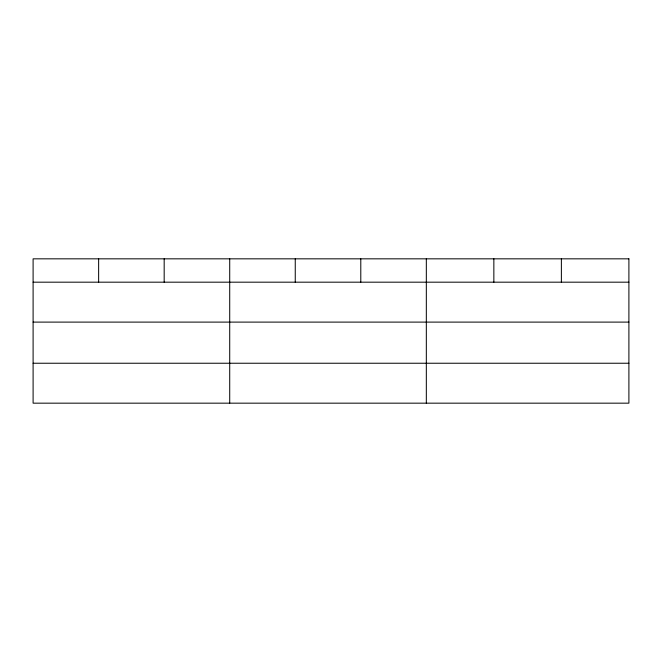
<?xml version="1.0" encoding="UTF-8"?>
<svg xmlns="http://www.w3.org/2000/svg" width="662" height="662" viewBox="0 0 662 662"><rect width="100%" height="100%" fill="white"/><g stroke="black" fill="none" stroke-linecap="round" stroke-linejoin="round"><path stroke-width="0.99" d="M33.1 282.178L628.9 282.178M33.1 322.104L628.9 322.104M33.1 363.239L628.9 363.239M561.376 258.834L561.376 282.178M493.852 258.834L493.852 282.178M426.328 258.834L426.328 403.166M360.79 258.834L360.79 282.178M295.252 258.834L295.252 282.178M229.714 258.834L229.714 403.166M164.176 258.834L164.176 282.178M98.638 258.834L98.638 282.178M628.9 258.834L33.1 258.834L33.1 403.166L628.9 403.166L628.9 258.834"/></g></svg>
